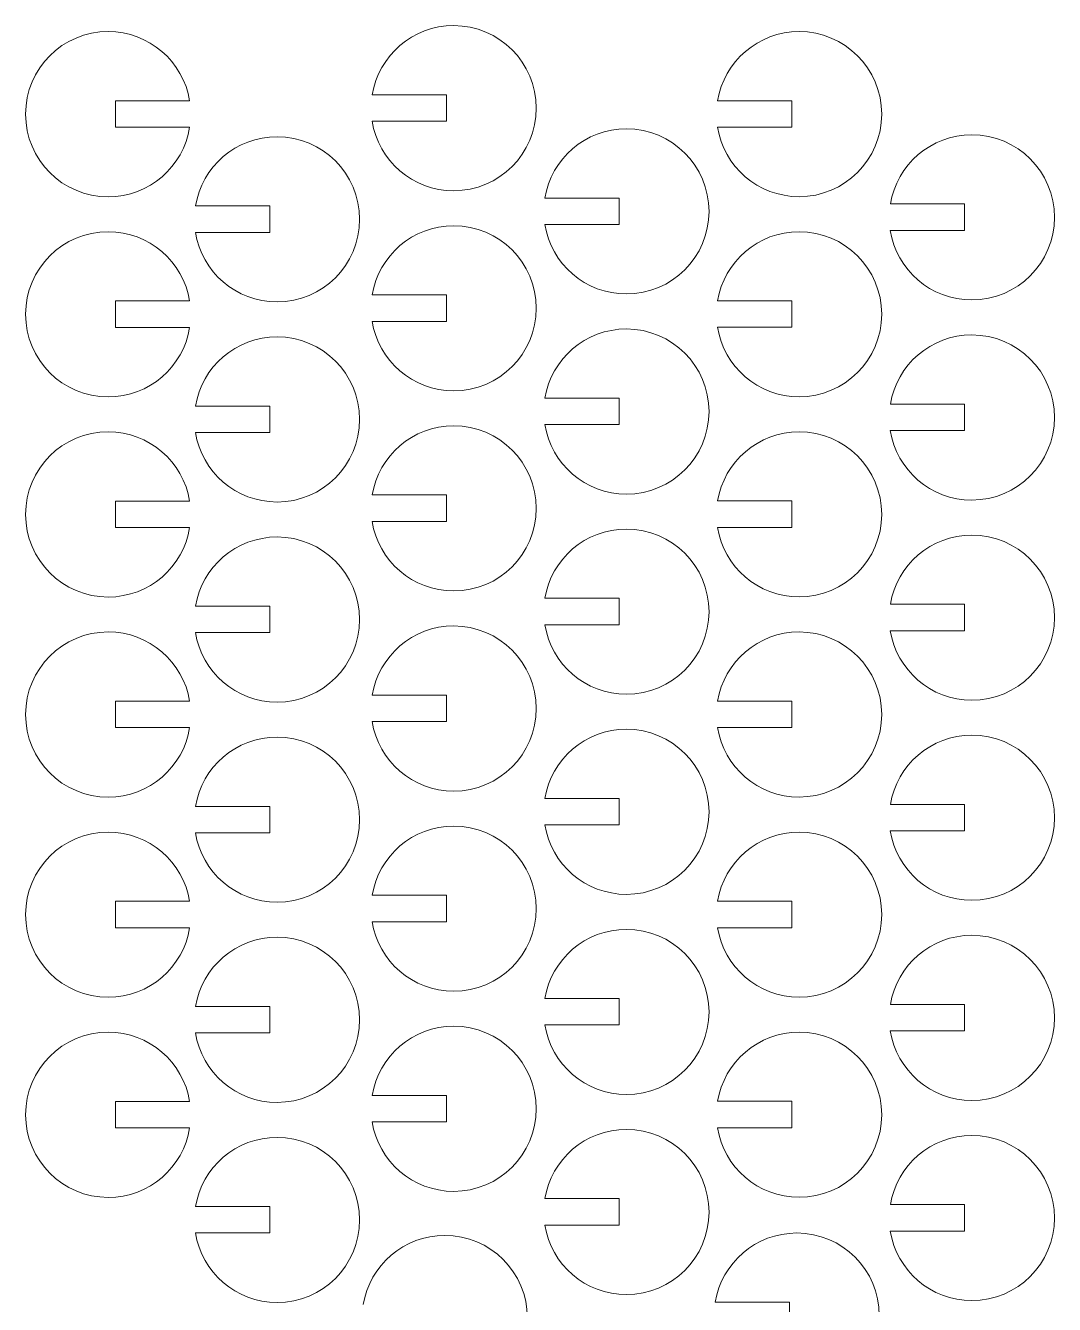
# Model space of a CAD drawing. Header units: millimetres. Extents: x 982 to 1416, y 1035 to 1319.
# Drawn here: x 1173.6 to 1291, y 1173.1 to 1319 of the extents above; entities that cross this region are included whole.
import ezdxf

# ---------------------------------------------------------------- set-up
doc = ezdxf.new("R2010")
doc.units = ezdxf.units.MM
doc.layers.add('Layer 1', color=7, linetype='Continuous')

msp = doc.modelspace()

# ---------------------------------------------------------------- linework, layer by layer
at = {"layer": 'Layer 1', "color": 1, "lineweight": 9}
for points in [[(1213.18, 1311.06), (1213.91, 1315.53), (1217.79, 1318.95), (1222.47, 1318.95), (1222.47, 1318.95), (1227.67, 1318.95), (1231.89, 1314.73), (1231.89, 1309.53), (1231.89, 1309.53), (1231.89, 1304.33), (1227.67, 1300.11), (1222.47, 1300.11)], [(1192.35, 1310.37), (1191.62, 1314.85), (1187.73, 1318.27), (1183.05, 1318.27), (1183.05, 1318.27), (1177.85, 1318.27), (1173.63, 1314.05), (1173.63, 1308.85), (1173.63, 1308.85), (1173.63, 1303.64), (1177.85, 1299.42), (1183.05, 1299.42)], [(1252.58, 1310.38), (1253.32, 1314.85), (1257.2, 1318.27), (1261.88, 1318.27), (1261.88, 1318.27), (1267.08, 1318.27), (1271.3, 1314.05), (1271.3, 1308.85), (1271.3, 1308.85), (1271.3, 1303.65), (1267.08, 1299.43), (1261.88, 1299.43)], [(1232.88, 1299.28), (1233.61, 1303.76), (1237.49, 1307.17), (1242.18, 1307.17), (1242.18, 1307.17), (1247.38, 1307.17), (1251.6, 1302.96), (1251.6, 1297.75), (1251.6, 1297.75), (1251.6, 1292.55), (1247.38, 1288.33), (1242.18, 1288.33)], [(1193.02, 1298.37), (1193.75, 1302.85), (1197.63, 1306.27), (1202.32, 1306.27), (1202.32, 1306.27), (1207.52, 1306.27), (1211.74, 1302.05), (1211.74, 1296.85), (1211.74, 1296.85), (1211.74, 1291.64), (1207.52, 1287.43), (1202.32, 1287.43)], [(1272.29, 1298.6), (1273.02, 1303.08), (1276.9, 1306.49), (1281.59, 1306.49), (1281.59, 1306.49), (1286.79, 1306.49), (1291.01, 1302.28), (1291.01, 1297.07), (1291.01, 1297.07), (1291.01, 1291.87), (1286.79, 1287.65), (1281.59, 1287.65)], [(1213.18, 1288.23), (1213.91, 1292.7), (1217.79, 1296.12), (1222.47, 1296.12), (1222.47, 1296.12), (1227.67, 1296.12), (1231.89, 1291.9), (1231.89, 1286.7), (1231.89, 1286.7), (1231.89, 1281.5), (1227.67, 1277.28), (1222.47, 1277.28)], [(1192.35, 1287.54), (1191.62, 1292.02), (1187.73, 1295.44), (1183.05, 1295.44), (1183.05, 1295.44), (1177.85, 1295.44), (1173.63, 1291.22), (1173.63, 1286.02), (1173.63, 1286.02), (1173.63, 1280.81), (1177.85, 1276.59), (1183.05, 1276.59)], [(1252.58, 1287.55), (1253.32, 1292.02), (1257.2, 1295.44), (1261.88, 1295.44), (1261.88, 1295.44), (1267.08, 1295.44), (1271.3, 1291.22), (1271.3, 1286.02), (1271.3, 1286.02), (1271.3, 1280.82), (1267.08, 1276.6), (1261.88, 1276.6)], [(1232.88, 1276.45), (1233.61, 1280.93), (1237.49, 1284.34), (1242.18, 1284.34), (1242.18, 1284.34), (1247.38, 1284.34), (1251.6, 1280.13), (1251.6, 1274.92), (1251.6, 1274.92), (1251.6, 1269.72), (1247.38, 1265.5), (1242.18, 1265.5)], [(1193.02, 1275.54), (1193.75, 1280.02), (1197.63, 1283.44), (1202.32, 1283.44), (1202.32, 1283.44), (1207.52, 1283.44), (1211.74, 1279.22), (1211.74, 1274.02), (1211.74, 1274.02), (1211.74, 1268.81), (1207.52, 1264.6), (1202.32, 1264.6)], [(1272.29, 1275.77), (1273.02, 1280.25), (1276.9, 1283.66), (1281.59, 1283.66), (1281.59, 1283.66), (1286.79, 1283.66), (1291.01, 1279.45), (1291.01, 1274.24), (1291.01, 1274.24), (1291.01, 1269.04), (1286.79, 1264.82), (1281.59, 1264.82)], [(1192.35, 1264.71), (1191.62, 1269.19), (1187.73, 1272.61), (1183.05, 1272.61), (1183.05, 1272.61), (1177.85, 1272.61), (1173.63, 1268.39), (1173.63, 1263.19), (1173.63, 1263.19), (1173.63, 1257.98), (1177.85, 1253.76), (1183.05, 1253.76)], [(1213.18, 1265.4), (1213.91, 1269.87), (1217.79, 1273.29), (1222.47, 1273.29), (1222.47, 1273.29), (1227.67, 1273.29), (1231.89, 1269.07), (1231.89, 1263.87), (1231.89, 1263.87), (1231.89, 1258.67), (1227.67, 1254.45), (1222.47, 1254.45)], [(1252.58, 1264.72), (1253.32, 1269.19), (1257.2, 1272.61), (1261.88, 1272.61), (1261.88, 1272.61), (1267.08, 1272.61), (1271.3, 1268.39), (1271.3, 1263.19), (1271.3, 1263.19), (1271.3, 1257.99), (1267.08, 1253.77), (1261.88, 1253.77)], [(1193.02, 1252.71), (1193.75, 1257.19), (1197.63, 1260.61), (1202.32, 1260.61), (1202.32, 1260.61), (1207.52, 1260.61), (1211.74, 1256.39), (1211.74, 1251.19), (1211.74, 1251.19), (1211.74, 1245.98), (1207.52, 1241.77), (1202.32, 1241.77)], [(1232.88, 1253.62), (1233.61, 1258.1), (1237.49, 1261.51), (1242.18, 1261.51), (1242.18, 1261.51), (1247.38, 1261.51), (1251.6, 1257.3), (1251.6, 1252.09), (1251.6, 1252.09), (1251.6, 1246.89), (1247.38, 1242.67), (1242.18, 1242.67)], [(1272.29, 1252.94), (1273.02, 1257.42), (1276.9, 1260.83), (1281.59, 1260.83), (1281.59, 1260.83), (1286.79, 1260.83), (1291.01, 1256.62), (1291.01, 1251.41), (1291.01, 1251.41), (1291.01, 1246.21), (1286.79, 1241.99), (1281.59, 1241.99)], [(1213.18, 1242.57), (1213.91, 1247.04), (1217.79, 1250.46), (1222.47, 1250.46), (1222.47, 1250.46), (1227.67, 1250.46), (1231.89, 1246.24), (1231.89, 1241.04), (1231.89, 1241.04), (1231.89, 1235.84), (1227.67, 1231.62), (1222.47, 1231.62)], [(1192.35, 1241.88), (1191.62, 1246.36), (1187.73, 1249.78), (1183.05, 1249.78), (1183.05, 1249.78), (1177.85, 1249.78), (1173.63, 1245.56), (1173.63, 1240.36), (1173.63, 1240.36), (1173.63, 1235.15), (1177.85, 1230.93), (1183.05, 1230.93)], [(1252.58, 1241.89), (1253.32, 1246.36), (1257.2, 1249.78), (1261.88, 1249.78), (1261.88, 1249.78), (1267.08, 1249.78), (1271.3, 1245.56), (1271.3, 1240.36), (1271.3, 1240.36), (1271.3, 1235.16), (1267.08, 1230.94), (1261.88, 1230.94)], [(1232.88, 1230.79), (1233.61, 1235.27), (1237.49, 1238.68), (1242.18, 1238.68), (1242.18, 1238.68), (1247.38, 1238.68), (1251.6, 1234.47), (1251.6, 1229.26), (1251.6, 1229.26), (1251.6, 1224.06), (1247.38, 1219.84), (1242.18, 1219.84)], [(1193.02, 1229.88), (1193.75, 1234.36), (1197.63, 1237.78), (1202.32, 1237.78), (1202.32, 1237.78), (1207.52, 1237.78), (1211.74, 1233.56), (1211.74, 1228.36), (1211.74, 1228.36), (1211.74, 1223.15), (1207.52, 1218.94), (1202.32, 1218.94)], [(1272.29, 1230.11), (1273.02, 1234.59), (1276.9, 1238), (1281.59, 1238), (1281.59, 1238), (1286.79, 1238), (1291.01, 1233.79), (1291.01, 1228.58), (1291.01, 1228.58), (1291.01, 1223.38), (1286.79, 1219.16), (1281.59, 1219.16)], [(1192.35, 1219.05), (1191.62, 1223.53), (1187.73, 1226.95), (1183.05, 1226.95), (1183.05, 1226.95), (1177.85, 1226.95), (1173.63, 1222.73), (1173.63, 1217.53), (1173.63, 1217.53), (1173.63, 1212.32), (1177.85, 1208.1), (1183.05, 1208.1)], [(1213.18, 1219.74), (1213.91, 1224.21), (1217.79, 1227.63), (1222.47, 1227.63), (1222.47, 1227.63), (1227.67, 1227.63), (1231.89, 1223.41), (1231.89, 1218.21), (1231.89, 1218.21), (1231.89, 1213.01), (1227.67, 1208.79), (1222.47, 1208.79)], [(1252.58, 1219.06), (1253.32, 1223.53), (1257.2, 1226.95), (1261.88, 1226.95), (1261.88, 1226.95), (1267.08, 1226.95), (1271.3, 1222.73), (1271.3, 1217.53), (1271.3, 1217.53), (1271.3, 1212.33), (1267.08, 1208.11), (1261.88, 1208.11)], [(1232.88, 1207.96), (1233.61, 1212.44), (1237.49, 1215.85), (1242.18, 1215.85), (1242.18, 1215.85), (1247.38, 1215.85), (1251.6, 1211.64), (1251.6, 1206.43), (1251.6, 1206.43), (1251.6, 1201.23), (1247.38, 1197.01), (1242.18, 1197.01)], [(1193.02, 1207.05), (1193.75, 1211.53), (1197.63, 1214.95), (1202.32, 1214.95), (1202.32, 1214.95), (1207.52, 1214.95), (1211.74, 1210.73), (1211.74, 1205.53), (1211.74, 1205.53), (1211.74, 1200.32), (1207.52, 1196.11), (1202.32, 1196.11)], [(1272.29, 1207.28), (1273.02, 1211.76), (1276.9, 1215.17), (1281.59, 1215.17), (1281.59, 1215.17), (1286.79, 1215.17), (1291.01, 1210.96), (1291.01, 1205.75), (1291.01, 1205.75), (1291.01, 1200.55), (1286.79, 1196.33), (1281.59, 1196.33)], [(1192.35, 1196.22), (1191.62, 1200.7), (1187.73, 1204.12), (1183.05, 1204.12), (1183.05, 1204.12), (1177.85, 1204.12), (1173.63, 1199.9), (1173.63, 1194.7), (1173.63, 1194.7), (1173.63, 1189.49), (1177.85, 1185.27), (1183.05, 1185.27)], [(1213.18, 1196.91), (1213.91, 1201.38), (1217.79, 1204.8), (1222.47, 1204.8), (1222.47, 1204.8), (1227.67, 1204.8), (1231.89, 1200.58), (1231.89, 1195.38), (1231.89, 1195.38), (1231.89, 1190.18), (1227.67, 1185.96), (1222.47, 1185.96)], [(1252.58, 1196.23), (1253.32, 1200.7), (1257.2, 1204.12), (1261.88, 1204.12), (1261.88, 1204.12), (1267.08, 1204.12), (1271.3, 1199.9), (1271.3, 1194.7), (1271.3, 1194.7), (1271.3, 1189.5), (1267.08, 1185.28), (1261.88, 1185.28)], [(1193.02, 1184.22), (1193.75, 1188.7), (1197.63, 1192.12), (1202.32, 1192.12), (1202.32, 1192.12), (1207.52, 1192.12), (1211.74, 1187.9), (1211.74, 1182.7), (1211.74, 1182.7), (1211.74, 1177.49), (1207.52, 1173.28), (1202.32, 1173.28)], [(1232.88, 1185.13), (1233.61, 1189.61), (1237.49, 1193.02), (1242.18, 1193.02), (1242.18, 1193.02), (1247.38, 1193.02), (1251.6, 1188.81), (1251.6, 1183.6), (1251.6, 1183.6), (1251.6, 1178.4), (1247.38, 1174.18), (1242.18, 1174.18)], [(1272.29, 1184.45), (1273.02, 1188.93), (1276.9, 1192.34), (1281.59, 1192.34), (1281.59, 1192.34), (1286.79, 1192.34), (1291.01, 1188.13), (1291.01, 1182.92), (1291.01, 1182.92), (1291.01, 1177.72), (1286.79, 1173.5), (1281.59, 1173.5)], [(1212.16, 1173.04), (1212.89, 1177.52), (1216.78, 1180.94), (1221.46, 1180.94), (1221.46, 1180.94), (1226.66, 1180.94), (1230.88, 1176.72), (1230.88, 1171.52), (1230.88, 1171.52), (1230.88, 1166.31), (1226.66, 1162.09), (1221.46, 1162.09)], [(1252.31, 1173.32), (1253.05, 1177.8), (1256.93, 1181.21), (1261.61, 1181.21), (1261.61, 1181.21), (1266.81, 1181.21), (1271.03, 1177), (1271.03, 1171.79), (1271.03, 1171.79), (1271.03, 1166.59), (1266.81, 1162.37), (1261.61, 1162.37)]]:
    msp.add_open_spline(points, degree=3, knots=[0.5714286, 0.5714286, 0.5714286, 0.5714286, 0.7142857, 0.7142857, 0.7142857, 0.7142857, 0.8571429, 0.8571429, 0.8571429, 0.8571429, 1, 1, 1, 1], dxfattribs=at)
for points in [[(1183.87, 1307.35), (1183.87, 1307.35), (1183.87, 1310.37), (1183.87, 1310.37)], [(1183.87, 1310.37), (1183.87, 1310.37), (1192.35, 1310.37), (1192.35, 1310.37)], [(1221.65, 1311.06), (1221.65, 1311.06), (1213.18, 1311.06), (1213.18, 1311.06)], [(1221.65, 1308.04), (1221.65, 1308.04), (1221.65, 1311.06), (1221.65, 1311.06)], [(1261.06, 1310.38), (1261.06, 1310.38), (1252.58, 1310.38), (1252.58, 1310.38)], [(1261.06, 1307.36), (1261.06, 1307.36), (1261.06, 1310.38), (1261.06, 1310.38)], [(1183.05, 1299.42), (1187.75, 1299.42), (1191.64, 1302.86), (1192.35, 1307.35)], [(1192.35, 1307.35), (1192.35, 1307.35), (1183.87, 1307.35), (1183.87, 1307.35)], [(1222.47, 1300.11), (1217.78, 1300.11), (1213.88, 1303.55), (1213.17, 1308.04)], [(1213.17, 1308.04), (1213.17, 1308.04), (1221.65, 1308.04), (1221.65, 1308.04)], [(1261.88, 1299.43), (1257.19, 1299.43), (1253.29, 1302.87), (1252.58, 1307.36)], [(1252.58, 1307.36), (1252.58, 1307.36), (1261.06, 1307.36), (1261.06, 1307.36)], [(1241.36, 1299.28), (1241.36, 1299.28), (1232.88, 1299.28), (1232.88, 1299.28)], [(1241.36, 1296.26), (1241.36, 1296.26), (1241.36, 1299.28), (1241.36, 1299.28)], [(1280.76, 1298.6), (1280.76, 1298.6), (1272.29, 1298.6), (1272.29, 1298.6)], [(1280.76, 1295.58), (1280.76, 1295.58), (1280.76, 1298.6), (1280.76, 1298.6)], [(1201.49, 1298.37), (1201.49, 1298.37), (1193.02, 1298.37), (1193.02, 1298.37)], [(1201.49, 1295.36), (1201.49, 1295.36), (1201.49, 1298.37), (1201.49, 1298.37)], [(1242.18, 1288.33), (1237.48, 1288.33), (1233.59, 1291.77), (1232.87, 1296.26)], [(1232.87, 1296.26), (1232.87, 1296.26), (1241.36, 1296.26), (1241.36, 1296.26)], [(1281.59, 1287.65), (1276.89, 1287.65), (1273, 1291.09), (1272.28, 1295.58)], [(1272.28, 1295.58), (1272.28, 1295.58), (1280.76, 1295.58), (1280.76, 1295.58)], [(1202.32, 1287.43), (1197.62, 1287.43), (1193.73, 1290.86), (1193.01, 1295.36)], [(1193.01, 1295.36), (1193.01, 1295.36), (1201.49, 1295.36), (1201.49, 1295.36)], [(1221.65, 1288.23), (1221.65, 1288.23), (1213.18, 1288.23), (1213.18, 1288.23)], [(1221.65, 1285.21), (1221.65, 1285.21), (1221.65, 1288.23), (1221.65, 1288.23)], [(1183.87, 1284.52), (1183.87, 1284.52), (1183.87, 1287.54), (1183.87, 1287.54)], [(1183.87, 1287.54), (1183.87, 1287.54), (1192.35, 1287.54), (1192.35, 1287.54)], [(1261.06, 1287.55), (1261.06, 1287.55), (1252.58, 1287.55), (1252.58, 1287.55)], [(1261.06, 1284.53), (1261.06, 1284.53), (1261.06, 1287.55), (1261.06, 1287.55)], [(1183.05, 1276.59), (1187.75, 1276.59), (1191.64, 1280.03), (1192.35, 1284.52)], [(1192.35, 1284.52), (1192.35, 1284.52), (1183.87, 1284.52), (1183.87, 1284.52)], [(1222.47, 1277.28), (1217.78, 1277.28), (1213.88, 1280.72), (1213.17, 1285.21)], [(1213.17, 1285.21), (1213.17, 1285.21), (1221.65, 1285.21), (1221.65, 1285.21)], [(1261.88, 1276.6), (1257.19, 1276.6), (1253.29, 1280.04), (1252.58, 1284.53)], [(1252.58, 1284.53), (1252.58, 1284.53), (1261.06, 1284.53), (1261.06, 1284.53)], [(1201.49, 1275.54), (1201.49, 1275.54), (1193.02, 1275.54), (1193.02, 1275.54)], [(1201.49, 1272.53), (1201.49, 1272.53), (1201.49, 1275.54), (1201.49, 1275.54)], [(1241.36, 1276.45), (1241.36, 1276.45), (1232.88, 1276.45), (1232.88, 1276.45)], [(1241.36, 1273.43), (1241.36, 1273.43), (1241.36, 1276.45), (1241.36, 1276.45)], [(1280.76, 1275.77), (1280.76, 1275.77), (1272.29, 1275.77), (1272.29, 1275.77)], [(1280.76, 1272.75), (1280.76, 1272.75), (1280.76, 1275.77), (1280.76, 1275.77)], [(1202.32, 1264.6), (1197.62, 1264.6), (1193.73, 1268.03), (1193.01, 1272.53)], [(1193.01, 1272.53), (1193.01, 1272.53), (1201.49, 1272.53), (1201.49, 1272.53)], [(1242.18, 1265.5), (1237.48, 1265.5), (1233.59, 1268.94), (1232.87, 1273.43)], [(1232.87, 1273.43), (1232.87, 1273.43), (1241.36, 1273.43), (1241.36, 1273.43)], [(1281.59, 1264.82), (1276.89, 1264.82), (1273, 1268.26), (1272.28, 1272.75)], [(1272.28, 1272.75), (1272.28, 1272.75), (1280.76, 1272.75), (1280.76, 1272.75)], [(1221.65, 1265.4), (1221.65, 1265.4), (1213.18, 1265.4), (1213.18, 1265.4)], [(1221.65, 1262.38), (1221.65, 1262.38), (1221.65, 1265.4), (1221.65, 1265.4)], [(1183.87, 1261.69), (1183.87, 1261.69), (1183.87, 1264.71), (1183.87, 1264.71)], [(1183.87, 1264.71), (1183.87, 1264.71), (1192.35, 1264.71), (1192.35, 1264.71)], [(1261.06, 1264.72), (1261.06, 1264.72), (1252.58, 1264.72), (1252.58, 1264.72)], [(1261.06, 1261.7), (1261.06, 1261.7), (1261.06, 1264.72), (1261.06, 1264.72)], [(1222.47, 1254.45), (1217.78, 1254.45), (1213.88, 1257.89), (1213.17, 1262.38)], [(1213.17, 1262.38), (1213.17, 1262.38), (1221.65, 1262.38), (1221.65, 1262.38)], [(1183.05, 1253.76), (1187.75, 1253.76), (1191.64, 1257.2), (1192.35, 1261.69)], [(1192.35, 1261.69), (1192.35, 1261.69), (1183.87, 1261.69), (1183.87, 1261.69)], [(1261.88, 1253.77), (1257.19, 1253.77), (1253.29, 1257.21), (1252.58, 1261.7)], [(1252.58, 1261.7), (1252.58, 1261.7), (1261.06, 1261.7), (1261.06, 1261.7)], [(1241.36, 1253.62), (1241.36, 1253.62), (1232.88, 1253.62), (1232.88, 1253.62)], [(1241.36, 1250.6), (1241.36, 1250.6), (1241.36, 1253.62), (1241.36, 1253.62)], [(1201.49, 1252.71), (1201.49, 1252.71), (1193.02, 1252.71), (1193.02, 1252.71)], [(1201.49, 1249.7), (1201.49, 1249.7), (1201.49, 1252.71), (1201.49, 1252.71)], [(1280.76, 1252.94), (1280.76, 1252.94), (1272.29, 1252.94), (1272.29, 1252.94)], [(1280.76, 1249.92), (1280.76, 1249.92), (1280.76, 1252.94), (1280.76, 1252.94)], [(1242.18, 1242.67), (1237.48, 1242.67), (1233.59, 1246.11), (1232.87, 1250.6)], [(1232.87, 1250.6), (1232.87, 1250.6), (1241.36, 1250.6), (1241.36, 1250.6)], [(1202.32, 1241.77), (1197.62, 1241.77), (1193.73, 1245.2), (1193.01, 1249.7)], [(1193.01, 1249.7), (1193.01, 1249.7), (1201.49, 1249.7), (1201.49, 1249.7)], [(1281.59, 1241.99), (1276.89, 1241.99), (1273, 1245.43), (1272.28, 1249.92)], [(1272.28, 1249.92), (1272.28, 1249.92), (1280.76, 1249.92), (1280.76, 1249.92)], [(1183.87, 1238.86), (1183.87, 1238.86), (1183.87, 1241.88), (1183.87, 1241.88)], [(1183.87, 1241.88), (1183.87, 1241.88), (1192.35, 1241.88), (1192.35, 1241.88)], [(1221.65, 1242.57), (1221.65, 1242.57), (1213.18, 1242.57), (1213.18, 1242.57)], [(1221.65, 1239.55), (1221.65, 1239.55), (1221.65, 1242.57), (1221.65, 1242.57)], [(1261.06, 1241.89), (1261.06, 1241.89), (1252.58, 1241.89), (1252.58, 1241.89)], [(1261.06, 1238.87), (1261.06, 1238.87), (1261.06, 1241.89), (1261.06, 1241.89)], [(1183.05, 1230.93), (1187.75, 1230.93), (1191.64, 1234.37), (1192.35, 1238.86)], [(1192.35, 1238.86), (1192.35, 1238.86), (1183.87, 1238.86), (1183.87, 1238.86)], [(1222.47, 1231.62), (1217.78, 1231.62), (1213.88, 1235.06), (1213.17, 1239.55)], [(1213.17, 1239.55), (1213.17, 1239.55), (1221.65, 1239.55), (1221.65, 1239.55)], [(1261.88, 1230.94), (1257.19, 1230.94), (1253.29, 1234.38), (1252.58, 1238.87)], [(1252.58, 1238.87), (1252.58, 1238.87), (1261.06, 1238.87), (1261.06, 1238.87)], [(1201.49, 1229.88), (1201.49, 1229.88), (1193.02, 1229.88), (1193.02, 1229.88)], [(1201.49, 1226.87), (1201.49, 1226.87), (1201.49, 1229.88), (1201.49, 1229.88)], [(1241.36, 1230.79), (1241.36, 1230.79), (1232.88, 1230.79), (1232.88, 1230.79)], [(1241.36, 1227.77), (1241.36, 1227.77), (1241.36, 1230.79), (1241.36, 1230.79)], [(1280.76, 1230.11), (1280.76, 1230.11), (1272.29, 1230.11), (1272.29, 1230.11)], [(1280.76, 1227.09), (1280.76, 1227.09), (1280.76, 1230.11), (1280.76, 1230.11)], [(1242.18, 1219.84), (1237.48, 1219.84), (1233.59, 1223.28), (1232.87, 1227.77)], [(1232.87, 1227.77), (1232.87, 1227.77), (1241.36, 1227.77), (1241.36, 1227.77)], [(1281.59, 1219.16), (1276.89, 1219.16), (1273, 1222.6), (1272.28, 1227.09)], [(1272.28, 1227.09), (1272.28, 1227.09), (1280.76, 1227.09), (1280.76, 1227.09)], [(1202.32, 1218.94), (1197.62, 1218.94), (1193.73, 1222.37), (1193.01, 1226.87)], [(1193.01, 1226.87), (1193.01, 1226.87), (1201.49, 1226.87), (1201.49, 1226.87)], [(1221.65, 1219.74), (1221.65, 1219.74), (1213.18, 1219.74), (1213.18, 1219.74)], [(1221.65, 1216.72), (1221.65, 1216.72), (1221.65, 1219.74), (1221.65, 1219.74)], [(1183.87, 1216.03), (1183.87, 1216.03), (1183.87, 1219.05), (1183.87, 1219.05)], [(1183.87, 1219.05), (1183.87, 1219.05), (1192.35, 1219.05), (1192.35, 1219.05)], [(1261.06, 1219.06), (1261.06, 1219.06), (1252.58, 1219.06), (1252.58, 1219.06)], [(1261.06, 1216.04), (1261.06, 1216.04), (1261.06, 1219.06), (1261.06, 1219.06)], [(1222.47, 1208.79), (1217.78, 1208.79), (1213.88, 1212.23), (1213.17, 1216.72)], [(1213.17, 1216.72), (1213.17, 1216.72), (1221.65, 1216.72), (1221.65, 1216.72)], [(1183.05, 1208.1), (1187.75, 1208.1), (1191.64, 1211.54), (1192.35, 1216.03)], [(1192.35, 1216.03), (1192.35, 1216.03), (1183.87, 1216.03), (1183.87, 1216.03)], [(1261.88, 1208.11), (1257.19, 1208.11), (1253.29, 1211.55), (1252.58, 1216.04)], [(1252.58, 1216.04), (1252.58, 1216.04), (1261.06, 1216.04), (1261.06, 1216.04)], [(1201.49, 1207.05), (1201.49, 1207.05), (1193.02, 1207.05), (1193.02, 1207.05)], [(1201.49, 1204.04), (1201.49, 1204.04), (1201.49, 1207.05), (1201.49, 1207.05)], [(1241.36, 1207.96), (1241.36, 1207.96), (1232.88, 1207.96), (1232.88, 1207.96)], [(1241.36, 1204.94), (1241.36, 1204.94), (1241.36, 1207.96), (1241.36, 1207.96)], [(1280.76, 1207.28), (1280.76, 1207.28), (1272.29, 1207.28), (1272.29, 1207.28)], [(1280.76, 1204.26), (1280.76, 1204.26), (1280.76, 1207.28), (1280.76, 1207.28)], [(1202.32, 1196.11), (1197.62, 1196.11), (1193.73, 1199.54), (1193.01, 1204.04)], [(1193.01, 1204.04), (1193.01, 1204.04), (1201.49, 1204.04), (1201.49, 1204.04)], [(1242.18, 1197.01), (1237.48, 1197.01), (1233.59, 1200.45), (1232.87, 1204.94)], [(1232.87, 1204.94), (1232.87, 1204.94), (1241.36, 1204.94), (1241.36, 1204.94)], [(1281.59, 1196.33), (1276.89, 1196.33), (1273, 1199.77), (1272.28, 1204.26)], [(1272.28, 1204.26), (1272.28, 1204.26), (1280.76, 1204.26), (1280.76, 1204.26)], [(1221.65, 1196.91), (1221.65, 1196.91), (1213.18, 1196.91), (1213.18, 1196.91)], [(1221.65, 1193.89), (1221.65, 1193.89), (1221.65, 1196.91), (1221.65, 1196.91)], [(1183.87, 1193.2), (1183.87, 1193.2), (1183.87, 1196.22), (1183.87, 1196.22)], [(1183.87, 1196.22), (1183.87, 1196.22), (1192.35, 1196.22), (1192.35, 1196.22)], [(1261.06, 1196.23), (1261.06, 1196.23), (1252.58, 1196.23), (1252.58, 1196.23)], [(1261.06, 1193.21), (1261.06, 1193.21), (1261.06, 1196.23), (1261.06, 1196.23)], [(1222.47, 1185.96), (1217.78, 1185.96), (1213.88, 1189.4), (1213.17, 1193.89)], [(1213.17, 1193.89), (1213.17, 1193.89), (1221.65, 1193.89), (1221.65, 1193.89)], [(1183.05, 1185.27), (1187.75, 1185.27), (1191.64, 1188.71), (1192.35, 1193.2)], [(1192.35, 1193.2), (1192.35, 1193.2), (1183.87, 1193.2), (1183.87, 1193.2)], [(1261.88, 1185.28), (1257.19, 1185.28), (1253.29, 1188.72), (1252.58, 1193.21)], [(1252.58, 1193.21), (1252.58, 1193.21), (1261.06, 1193.21), (1261.06, 1193.21)], [(1241.36, 1185.13), (1241.36, 1185.13), (1232.88, 1185.13), (1232.88, 1185.13)], [(1241.36, 1182.11), (1241.36, 1182.11), (1241.36, 1185.13), (1241.36, 1185.13)], [(1201.49, 1184.22), (1201.49, 1184.22), (1193.02, 1184.22), (1193.02, 1184.22)], [(1201.49, 1181.21), (1201.49, 1181.21), (1201.49, 1184.22), (1201.49, 1184.22)], [(1280.76, 1184.45), (1280.76, 1184.45), (1272.29, 1184.45), (1272.29, 1184.45)], [(1280.76, 1181.43), (1280.76, 1181.43), (1280.76, 1184.45), (1280.76, 1184.45)], [(1242.18, 1174.18), (1237.48, 1174.18), (1233.59, 1177.62), (1232.87, 1182.11)], [(1232.87, 1182.11), (1232.87, 1182.11), (1241.36, 1182.11), (1241.36, 1182.11)], [(1202.32, 1173.28), (1197.62, 1173.28), (1193.73, 1176.71), (1193.01, 1181.21)], [(1193.01, 1181.21), (1193.01, 1181.21), (1201.49, 1181.21), (1201.49, 1181.21)], [(1281.59, 1173.5), (1276.89, 1173.5), (1273, 1176.94), (1272.28, 1181.43)], [(1272.28, 1181.43), (1272.28, 1181.43), (1280.76, 1181.43), (1280.76, 1181.43)], [(1260.79, 1173.32), (1260.79, 1173.32), (1252.31, 1173.32), (1252.31, 1173.32)], [(1260.79, 1170.3), (1260.79, 1170.3), (1260.79, 1173.32), (1260.79, 1173.32)]]:
    msp.add_open_spline(points, degree=3, dxfattribs=at)

doc.saveas('drawing.dxf')
